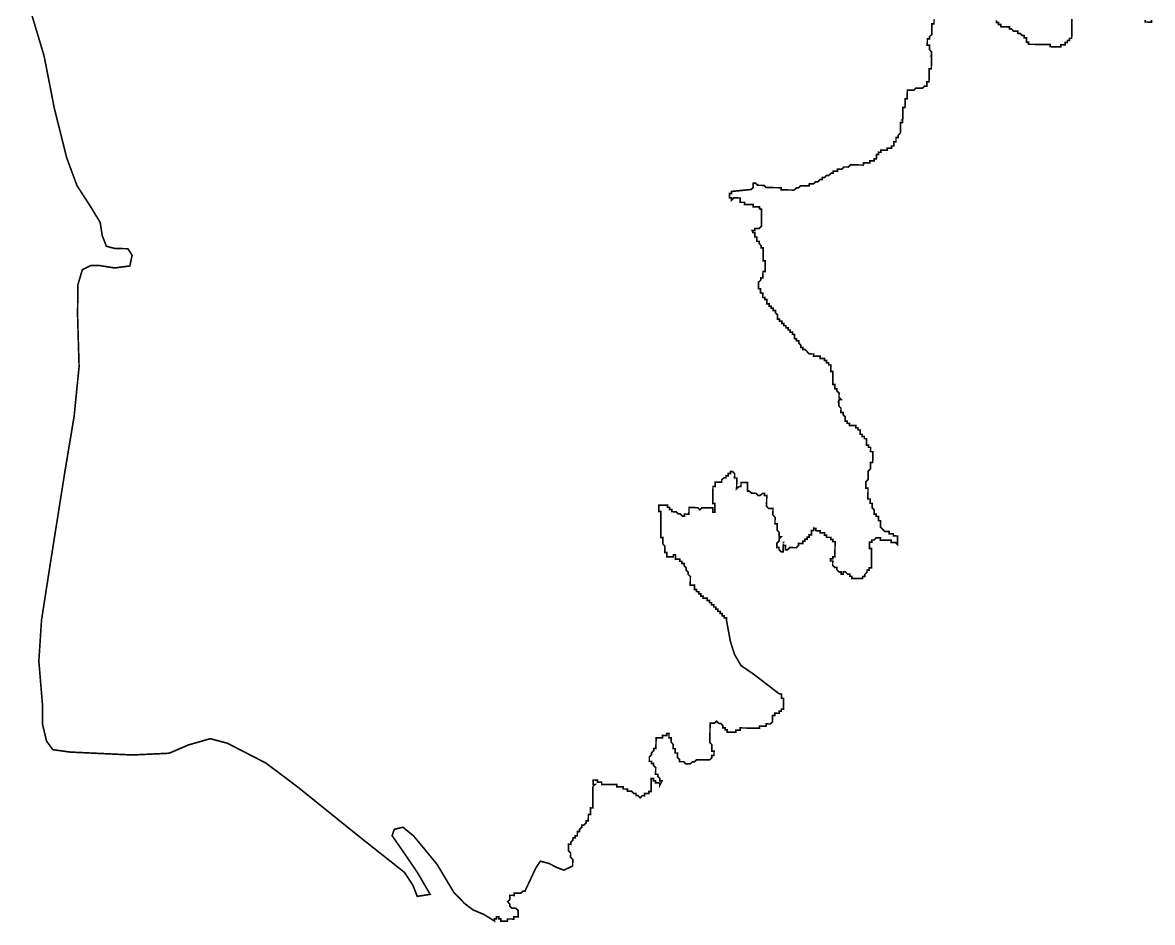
# Model space of a CAD drawing. Header units: metres. Extents: x 257673 to 289848, y 2129691 to 2228029.
# Drawn here: x 261921 to 264007, y 2168630 to 2170291 of the extents above; entities that cross this region are included whole.
import ezdxf

# ---------------------------------------------------------------- set-up
doc = ezdxf.new("R2010")
doc.units = ezdxf.units.M
doc.header["$MEASUREMENT"] = 0
doc.layers.add('HAZARDS LINE', color=1, linetype='Continuous')

msp = doc.modelspace()

# ---------------------------------------------------------------- linework, layer by layer
at = {"layer": 'HAZARDS LINE', "lineweight": 18}
for points in [[(261922.1, 2170357.3, 2.98, 2.98, 0), (261960.3, 2170229.6, 2.98, 2.98, 0), (261979, 2170133.9, 2.98, 2.98, 0), (262001.8, 2170042.2, 2.98, 2.98, 0), (262021, 2169990.2, 2.98, 2.98, 0), (262044.4, 2169954.2, 2.98, 2.98, 0), (262063.9, 2169922.1, 2.98, 2.98, 0), (262067.6, 2169898.2, 2.98, 2.98, 0), (262075.3, 2169878.2, 2.98, 2.98, 0), (262091.2, 2169874, 2.98, 2.98, 0), (262115, 2169873.7, 2.98, 2.98, 0), (262122.8, 2169861.7, 2.98, 2.98, 0), (262118.6, 2169841.9, 2.98, 2.98, 0), (262090.7, 2169838.2, 2.98, 2.98, 0), (262062.9, 2169842.6, 2.98, 2.98, 0), (262047, 2169842.8, 2.98, 2.98, 0), (262031, 2169835, 2.98, 2.98, 0), (262022.7, 2169807.3, 2.98, 2.98, 0), (262022.1, 2169751.6, 2.98, 2.98, 0), (262024.9, 2169656.1, 2.98, 2.98, 0), (262015.8, 2169564.7, 2.98, 2.98, 0), (261998.6, 2169461.5, 2.98, 2.98, 0), (261972.8, 2169298.8, 2.98, 2.98, 0), (261955.5, 2169187.6, 2.98, 2.98, 0), (261950.6, 2169112.1, 2.98, 2.98, 0), (261957.6, 2169028.5, 2.98, 2.98, 0), (261957.2, 2168996.7, 2.98, 2.98, 0), (261964.7, 2168964.8, 2.98, 2.98, 0), (261976.5, 2168948.8, 2.98, 2.98, 0), (262008.2, 2168944.4, 2.98, 2.98, 0), (262123.5, 2168939, 2.98, 2.98, 0), (262191.1, 2168942.2, 2.98, 2.98, 0), (262227.1, 2168957.6, 2.98, 2.98, 0), (262267, 2168969.1, 2.98, 2.98, 0), (262298.7, 2168960.7, 2.98, 2.98, 0), (262369.8, 2168924.1, 2.98, 2.98, 0), (262428.9, 2168879.6, 2.98, 2.98, 0), (262539.2, 2168790.7, 2.98, 2.98, 0), (262625.8, 2168722.1, 2.98, 2.98, 0), (262641.5, 2168698, 2.98, 2.98, 0), (262649.2, 2168678, 2.98, 2.98, 0), (262673.1, 2168681.7, 2.98, 2.98, 0), (262649.7, 2168721.8, 2.98, 2.98, 0), (262622.4, 2168761.9, 2.98, 2.98, 0), (262602.8, 2168790, 2.98, 2.98, 0), (262606.9, 2168801.8, 2.98, 2.98, 0), (262622.9, 2168805.6, 2.98, 2.98, 0), (262642.6, 2168789.5, 2.98, 2.98, 0), (262685.7, 2168737.3, 2.98, 2.98, 0), (262716.9, 2168685.2, 2.98, 2.98, 0), (262736.5, 2168665, 2.98, 2.98, 0), (262752.3, 2168652.9, 2.98, 2.98, 0), (262772, 2168644.7, 2.98, 2.98, 0), (262791.8, 2168632.5, 2.98, 2.98, 0), (262791.8, 2168636.5, 2.98, 2.98, 0), (262795.8, 2168636.5, 2.98, 2.98, 0), (262795.8, 2168640.5, 2.98, 2.98, 0), (262799.8, 2168640.4, 2.98, 2.98, 0), (262799.8, 2168636.4, 2.98, 2.98, 0), (262803.7, 2168636.4, 2.98, 2.98, 0), (262803.7, 2168632.4, 2.98, 2.98, 0), (262815.6, 2168632.3, 2.98, 2.98, 0), (262815.7, 2168636.2, 2.98, 2.98, 0), (262827.6, 2168636.1, 2.98, 2.98, 0), (262827.6, 2168640.1, 2.98, 2.98, 0), (262835.6, 2168640, 2.98, 2.98, 0), (262835.7, 2168651.9, 2.98, 2.98, 0), (262831.8, 2168655.9, 2.98, 2.98, 0), (262823.9, 2168656, 2.98, 2.98, 0), (262819.9, 2168660, 2.98, 2.98, 0), (262820, 2168664, 2.98, 2.98, 0), (262816.1, 2168668, 2.98, 2.98, 0), (262820.1, 2168672, 2.98, 2.98, 0), (262820.2, 2168679.9, 2.98, 2.98, 0), (262828.1, 2168679.8, 2.98, 2.98, 0), (262828.2, 2168683.8, 2.98, 2.98, 0), (262840.1, 2168683.7, 2.98, 2.98, 0), (262844.1, 2168687.6, 2.98, 2.98, 0), (262848.1, 2168687.5, 2.98, 2.98, 0), (262868.5, 2168731, 2.98, 2.98, 0), (262876.6, 2168742.9, 2.98, 2.98, 0), (262892.5, 2168738.7, 2.98, 2.98, 0), (262908.3, 2168730.6, 2.98, 2.98, 0), (262920.2, 2168726.4, 2.98, 2.98, 0), (262936.2, 2168734.2, 2.98, 2.98, 0), (262936.3, 2168746.1, 2.98, 2.98, 0), (262932.4, 2168750.1, 2.98, 2.98, 0), (262932.5, 2168758.1, 2.98, 2.98, 0), (262928.6, 2168762.1, 2.98, 2.98, 0), (262928.7, 2168774.1, 2.98, 2.98, 0), (262932.7, 2168774, 2.98, 2.98, 0), (262932.7, 2168778, 2.98, 2.98, 0), (262936.7, 2168781.9, 2.98, 2.98, 0), (262936.8, 2168785.9, 2.98, 2.98, 0), (262940.8, 2168785.8, 2.98, 2.98, 0), (262940.8, 2168789.8, 2.98, 2.98, 0), (262944.8, 2168789.8, 2.98, 2.98, 0), (262944.9, 2168797.7, 2.98, 2.98, 0), (262948.9, 2168797.7, 2.98, 2.98, 0), (262948.9, 2168801.6, 2.98, 2.98, 0), (262952.9, 2168805.6, 2.98, 2.98, 0), (262953, 2168809.5, 2.98, 2.98, 0), (262957, 2168809.5, 2.98, 2.98, 0), (262961, 2168813.4, 2.98, 2.98, 0), (262961, 2168817.4, 2.98, 2.98, 0), (262965, 2168817.4, 2.98, 2.98, 0), (262965.2, 2168829.3, 2.98, 2.98, 0), (262969.1, 2168829.2, 2.98, 2.98, 0), (262969.3, 2168841.2, 2.98, 2.98, 0), (262973.3, 2168841.1, 2.98, 2.98, 0), (262973.7, 2168880.9, 2.98, 2.98, 0), (262977.8, 2168884.8, 2.98, 2.98, 0), (262973.8, 2168884.9, 2.98, 2.98, 0), (262973.9, 2168892.8, 2.98, 2.98, 0), (262981.8, 2168892.7, 2.98, 2.98, 0), (262981.8, 2168888.7, 2.98, 2.98, 0), (262989.7, 2168888.6, 2.98, 2.98, 0), (262989.7, 2168884.7, 2.98, 2.98, 0), (263017.5, 2168884.3, 2.98, 2.98, 0), (263017.5, 2168880.4, 2.98, 2.98, 0), (263029.4, 2168880.2, 2.98, 2.98, 0), (263029.4, 2168876.2, 2.98, 2.98, 0), (263037.3, 2168876.1, 2.98, 2.98, 0), (263037.3, 2168872.2, 2.98, 2.98, 0), (263045.2, 2168872.1, 2.98, 2.98, 0), (263049.1, 2168868, 2.98, 2.98, 0), (263053.1, 2168868, 2.98, 2.98, 0), (263053.1, 2168864, 2.98, 2.98, 0), (263057, 2168864, 2.98, 2.98, 0), (263061, 2168859.9, 2.98, 2.98, 0), (263065, 2168863.9, 2.98, 2.98, 0), (263069, 2168863.8, 2.98, 2.98, 0), (263069, 2168867.8, 2.98, 2.98, 0), (263077, 2168867.7, 2.98, 2.98, 0), (263077, 2168871.7, 2.98, 2.98, 0), (263081, 2168871.6, 2.98, 2.98, 0), (263081.3, 2168895.5, 2.98, 2.98, 0), (263085.3, 2168895.4, 2.98, 2.98, 0), (263085.2, 2168891.5, 2.98, 2.98, 0), (263089.2, 2168891.4, 2.98, 2.98, 0), (263089.1, 2168887.4, 2.98, 2.98, 0), (263097.1, 2168887.3, 2.98, 2.98, 0), (263097.1, 2168883.4, 2.98, 2.98, 0), (263101.1, 2168891.3, 2.98, 2.98, 0), (263097.1, 2168891.3, 2.98, 2.98, 0), (263097.2, 2168895.3, 2.98, 2.98, 0), (263093.3, 2168899.3, 2.98, 2.98, 0), (263093.3, 2168903.3, 2.98, 2.98, 0), (263089.3, 2168903.3, 2.98, 2.98, 0), (263089.5, 2168915.3, 2.98, 2.98, 0), (263085.6, 2168919.3, 2.98, 2.98, 0), (263085.6, 2168923.3, 2.98, 2.98, 0), (263081.6, 2168923.3, 2.98, 2.98, 0), (263081.7, 2168927.3, 2.98, 2.98, 0), (263077.7, 2168927.3, 2.98, 2.98, 0), (263077.8, 2168935.3, 2.98, 2.98, 0), (263081.8, 2168939.2, 2.98, 2.98, 0), (263081.9, 2168943.2, 2.98, 2.98, 0), (263085.9, 2168947.1, 2.98, 2.98, 0), (263085.9, 2168951.1, 2.98, 2.98, 0), (263089.9, 2168951.1, 2.98, 2.98, 0), (263090.2, 2168970.9, 2.98, 2.98, 0), (263102.1, 2168970.8, 2.98, 2.98, 0), (263102.1, 2168974.8, 2.98, 2.98, 0), (263110.1, 2168974.7, 2.98, 2.98, 0), (263110.1, 2168978.6, 2.98, 2.98, 0), (263114.1, 2168978.6, 2.98, 2.98, 0), (263114, 2168970.6, 2.98, 2.98, 0), (263118, 2168970.6, 2.98, 2.98, 0), (263117.9, 2168962.6, 2.98, 2.98, 0), (263121.8, 2168958.6, 2.98, 2.98, 0), (263121.7, 2168950.7, 2.98, 2.98, 0), (263125.7, 2168950.6, 2.98, 2.98, 0), (263125.6, 2168942.7, 2.98, 2.98, 0), (263129.6, 2168942.6, 2.98, 2.98, 0), (263129.5, 2168934.7, 2.98, 2.98, 0), (263133.4, 2168930.6, 2.98, 2.98, 0), (263133.4, 2168926.7, 2.98, 2.98, 0), (263141.3, 2168926.6, 2.98, 2.98, 0), (263145.2, 2168922.5, 2.98, 2.98, 0), (263153.2, 2168922.4, 2.98, 2.98, 0), (263157.2, 2168926.4, 2.98, 2.98, 0), (263161.2, 2168926.3, 2.98, 2.98, 0), (263165.2, 2168930.2, 2.98, 2.98, 0), (263189.1, 2168930, 2.98, 2.98, 0), (263193.1, 2168933.9, 2.98, 2.98, 0), (263193.2, 2168937.9, 2.98, 2.98, 0), (263197.1, 2168937.8, 2.98, 2.98, 0), (263197.2, 2168945.8, 2.98, 2.98, 0), (263193.3, 2168945.8, 2.98, 2.98, 0), (263193.4, 2168957.7, 2.98, 2.98, 0), (263189.5, 2168961.8, 2.98, 2.98, 0), (263189.9, 2168997.6, 2.98, 2.98, 0), (263197.9, 2168997.5, 2.98, 2.98, 0), (263201.9, 2169001.4, 2.98, 2.98, 0), (263205.8, 2168997.4, 2.98, 2.98, 0), (263209.8, 2168997.3, 2.98, 2.98, 0), (263213.7, 2168993.3, 2.98, 2.98, 0), (263213.7, 2168989.3, 2.98, 2.98, 0), (263217.6, 2168989.3, 2.98, 2.98, 0), (263217.6, 2168985.3, 2.98, 2.98, 0), (263221.6, 2168985.2, 2.98, 2.98, 0), (263221.5, 2168981.3, 2.98, 2.98, 0), (263237.4, 2168981.1, 2.98, 2.98, 0), (263237.5, 2168985, 2.98, 2.98, 0), (263245.4, 2168984.9, 2.98, 2.98, 0), (263245.5, 2168988.9, 2.98, 2.98, 0), (263281.3, 2168988.5, 2.98, 2.98, 0), (263281.3, 2168992.5, 2.98, 2.98, 0), (263293.2, 2168992.3, 2.98, 2.98, 0), (263293.3, 2168996.3, 2.98, 2.98, 0), (263301.2, 2168996.2, 2.98, 2.98, 0), (263305.3, 2169000.1, 2.98, 2.98, 0), (263305.4, 2169012.1, 2.98, 2.98, 0), (263309.4, 2169012, 2.98, 2.98, 0), (263309.4, 2169016, 2.98, 2.98, 0), (263317.4, 2169015.9, 2.98, 2.98, 0), (263317.4, 2169019.9, 2.98, 2.98, 0), (263321.4, 2169019.8, 2.98, 2.98, 0), (263321.5, 2169023.8, 2.98, 2.98, 0), (263325.4, 2169023.7, 2.98, 2.98, 0), (263325.7, 2169043.6, 2.98, 2.98, 0), (263321.7, 2169043.7, 2.98, 2.98, 0), (263321.8, 2169051.6, 2.98, 2.98, 0), (263317.8, 2169051.7, 2.98, 2.98, 0), (263270.5, 2169088, 2.98, 2.98, 0), (263246.9, 2169104.2, 2.98, 2.98, 0), (263235.2, 2169124.3, 2.98, 2.98, 0), (263227.5, 2169148.2, 2.98, 2.98, 0), (263220.1, 2169188.1, 2.98, 2.98, 0), (263220.1, 2169192.1, 2.98, 2.98, 0), (263216.1, 2169192.1, 2.98, 2.98, 0), (263216.2, 2169196.1, 2.98, 2.98, 0), (263212.2, 2169196.1, 2.98, 2.98, 0), (263212.3, 2169200.1, 2.98, 2.98, 0), (263208.3, 2169200.2, 2.98, 2.98, 0), (263208.3, 2169204.1, 2.98, 2.98, 0), (263204.4, 2169204.2, 2.98, 2.98, 0), (263204.4, 2169208.2, 2.98, 2.98, 0), (263200.4, 2169208.2, 2.98, 2.98, 0), (263200.5, 2169212.2, 2.98, 2.98, 0), (263196.5, 2169212.2, 2.98, 2.98, 0), (263196.6, 2169216.2, 2.98, 2.98, 0), (263192.6, 2169216.3, 2.98, 2.98, 0), (263192.6, 2169220.2, 2.98, 2.98, 0), (263188.7, 2169220.3, 2.98, 2.98, 0), (263188.7, 2169224.3, 2.98, 2.98, 0), (263184.7, 2169224.3, 2.98, 2.98, 0), (263184.8, 2169228.3, 2.98, 2.98, 0), (263176.8, 2169228.4, 2.98, 2.98, 0), (263176.9, 2169232.4, 2.98, 2.98, 0), (263172.9, 2169232.4, 2.98, 2.98, 0), (263172.9, 2169236.4, 2.98, 2.98, 0), (263169, 2169236.4, 2.98, 2.98, 0), (263169, 2169240.4, 2.98, 2.98, 0), (263165, 2169240.5, 2.98, 2.98, 0), (263165.1, 2169244.4, 2.98, 2.98, 0), (263161.1, 2169244.5, 2.98, 2.98, 0), (263161.2, 2169252.4, 2.98, 2.98, 0), (263153.3, 2169252.5, 2.98, 2.98, 0), (263153.5, 2169268.5, 2.98, 2.98, 0), (263149.5, 2169272.5, 2.98, 2.98, 0), (263149.6, 2169276.5, 2.98, 2.98, 0), (263145.6, 2169280.5, 2.98, 2.98, 0), (263145.7, 2169284.5, 2.98, 2.98, 0), (263141.8, 2169288.5, 2.98, 2.98, 0), (263141.8, 2169292.5, 2.98, 2.98, 0), (263137.8, 2169292.5, 2.98, 2.98, 0), (263137.9, 2169296.5, 2.98, 2.98, 0), (263133.9, 2169296.5, 2.98, 2.98, 0), (263134, 2169300.5, 2.98, 2.98, 0), (263126, 2169300.6, 2.98, 2.98, 0), (263126.1, 2169308.6, 2.98, 2.98, 0), (263122.1, 2169308.6, 2.98, 2.98, 0), (263122.1, 2169304.6, 2.98, 2.98, 0), (263110.2, 2169304.8, 2.98, 2.98, 0), (263110.3, 2169312.7, 2.98, 2.98, 0), (263106.3, 2169312.8, 2.98, 2.98, 0), (263106.4, 2169324.7, 2.98, 2.98, 0), (263102.5, 2169328.7, 2.98, 2.98, 0), (263102.6, 2169340.7, 2.98, 2.98, 0), (263098.7, 2169340.7, 2.98, 2.98, 0), (263099.2, 2169388.4, 2.98, 2.98, 0), (263095.3, 2169388.5, 2.98, 2.98, 0), (263095.4, 2169400.4, 2.98, 2.98, 0), (263111.3, 2169400.2, 2.98, 2.98, 0), (263111.3, 2169396.2, 2.98, 2.98, 0), (263115.2, 2169396.2, 2.98, 2.98, 0), (263115.2, 2169392.2, 2.98, 2.98, 0), (263119.2, 2169392.2, 2.98, 2.98, 0), (263119.1, 2169388.2, 2.98, 2.98, 0), (263127.1, 2169388.1, 2.98, 2.98, 0), (263131, 2169384.1, 2.98, 2.98, 0), (263135, 2169384, 2.98, 2.98, 0), (263138.9, 2169380, 2.98, 2.98, 0), (263142.9, 2169379.9, 2.98, 2.98, 0), (263142.9, 2169383.9, 2.98, 2.98, 0), (263150.9, 2169383.8, 2.98, 2.98, 0), (263151, 2169395.8, 2.98, 2.98, 0), (263166.9, 2169395.6, 2.98, 2.98, 0), (263170.9, 2169391.5, 2.98, 2.98, 0), (263174.9, 2169395.5, 2.98, 2.98, 0), (263194.8, 2169395.2, 2.98, 2.98, 0), (263194.7, 2169387.3, 2.98, 2.98, 0), (263198.6, 2169387.2, 2.98, 2.98, 0), (263198.8, 2169403.1, 2.98, 2.98, 0), (263194.9, 2169403.2, 2.98, 2.98, 0), (263195.3, 2169435, 2.98, 2.98, 0), (263199.2, 2169434.9, 2.98, 2.98, 0), (263199.3, 2169442.9, 2.98, 2.98, 0), (263211.3, 2169442.7, 2.98, 2.98, 0), (263211.3, 2169446.7, 2.98, 2.98, 0), (263215.3, 2169450.6, 2.98, 2.98, 0), (263219.3, 2169450.6, 2.98, 2.98, 0), (263219.4, 2169454.6, 2.98, 2.98, 0), (263223.3, 2169454.5, 2.98, 2.98, 0), (263223.4, 2169458.5, 2.98, 2.98, 0), (263227.4, 2169458.5, 2.98, 2.98, 0), (263227.4, 2169462.4, 2.98, 2.98, 0), (263231.4, 2169462.4, 2.98, 2.98, 0), (263235.3, 2169458.4, 2.98, 2.98, 0), (263235.2, 2169450.4, 2.98, 2.98, 0), (263239.2, 2169450.4, 2.98, 2.98, 0), (263238.9, 2169430.5, 2.98, 2.98, 0), (263243, 2169434.4, 2.98, 2.98, 0), (263246.9, 2169434.4, 2.98, 2.98, 0), (263247, 2169442.3, 2.98, 2.98, 0), (263259, 2169442.2, 2.98, 2.98, 0), (263258.8, 2169426.3, 2.98, 2.98, 0), (263262.7, 2169426.2, 2.98, 2.98, 0), (263266.7, 2169422.2, 2.98, 2.98, 0), (263274.6, 2169422.1, 2.98, 2.98, 0), (263278.6, 2169418.1, 2.98, 2.98, 0), (263282.5, 2169418, 2.98, 2.98, 0), (263286.6, 2169421.9, 2.98, 2.98, 0), (263290.5, 2169421.9, 2.98, 2.98, 0), (263290.5, 2169417.9, 2.98, 2.98, 0), (263294.5, 2169417.9, 2.98, 2.98, 0), (263294.2, 2169398, 2.98, 2.98, 0), (263298.1, 2169394, 2.98, 2.98, 0), (263306.1, 2169393.9, 2.98, 2.98, 0), (263305.9, 2169381.9, 2.98, 2.98, 0), (263309.9, 2169377.9, 2.98, 2.98, 0), (263309.7, 2169366, 2.98, 2.98, 0), (263313.7, 2169365.9, 2.98, 2.98, 0), (263313.6, 2169354, 2.98, 2.98, 0), (263317.5, 2169350, 2.98, 2.98, 0), (263317.4, 2169342, 2.98, 2.98, 0), (263321.4, 2169342, 2.98, 2.98, 0), (263317.3, 2169338, 2.98, 2.98, 0), (263317.3, 2169334.1, 2.98, 2.98, 0), (263313.3, 2169330.1, 2.98, 2.98, 0), (263313.2, 2169322.2, 2.98, 2.98, 0), (263317.1, 2169322.1, 2.98, 2.98, 0), (263317.1, 2169318.2, 2.98, 2.98, 0), (263321, 2169314.1, 2.98, 2.98, 0), (263325, 2169314.1, 2.98, 2.98, 0), (263325.1, 2169326, 2.98, 2.98, 0), (263329.1, 2169326, 2.98, 2.98, 0), (263329, 2169318, 2.98, 2.98, 0), (263333, 2169318, 2.98, 2.98, 0), (263337, 2169321.9, 2.98, 2.98, 0), (263349, 2169321.7, 2.98, 2.98, 0), (263353, 2169325.7, 2.98, 2.98, 0), (263353, 2169329.6, 2.98, 2.98, 0), (263361, 2169329.6, 2.98, 2.98, 0), (263361, 2169333.5, 2.98, 2.98, 0), (263365, 2169333.5, 2.98, 2.98, 0), (263365.1, 2169337.5, 2.98, 2.98, 0), (263369, 2169337.4, 2.98, 2.98, 0), (263369.1, 2169341.4, 2.98, 2.98, 0), (263373.1, 2169341.3, 2.98, 2.98, 0), (263373.1, 2169345.3, 2.98, 2.98, 0), (263377.1, 2169345.3, 2.98, 2.98, 0), (263377.2, 2169353.2, 2.98, 2.98, 0), (263381.2, 2169353.2, 2.98, 2.98, 0), (263381.2, 2169357.1, 2.98, 2.98, 0), (263385.2, 2169357.1, 2.98, 2.98, 0), (263385.1, 2169353.1, 2.98, 2.98, 0), (263393.1, 2169353, 2.98, 2.98, 0), (263393, 2169349, 2.98, 2.98, 0), (263401, 2169348.9, 2.98, 2.98, 0), (263400.9, 2169345, 2.98, 2.98, 0), (263404.9, 2169344.9, 2.98, 2.98, 0), (263404.9, 2169340.9, 2.98, 2.98, 0), (263412.8, 2169340.8, 2.98, 2.98, 0), (263412.8, 2169336.9, 2.98, 2.98, 0), (263416.7, 2169336.8, 2.98, 2.98, 0), (263416.7, 2169332.8, 2.98, 2.98, 0), (263420.7, 2169332.8, 2.98, 2.98, 0), (263420.3, 2169305, 2.98, 2.98, 0), (263416.4, 2169305, 2.98, 2.98, 0), (263416.3, 2169301, 2.98, 2.98, 0), (263412.3, 2169301.1, 2.98, 2.98, 0), (263412.3, 2169297.1, 2.98, 2.98, 0), (263416.3, 2169297.1, 2.98, 2.98, 0), (263416.2, 2169289.1, 2.98, 2.98, 0), (263420.1, 2169285.1, 2.98, 2.98, 0), (263424.1, 2169285, 2.98, 2.98, 0), (263424, 2169281.1, 2.98, 2.98, 0), (263427.9, 2169277, 2.98, 2.98, 0), (263431.9, 2169277, 2.98, 2.98, 0), (263431.9, 2169273, 2.98, 2.98, 0), (263435.8, 2169273, 2.98, 2.98, 0), (263435.9, 2169276.9, 2.98, 2.98, 0), (263439.9, 2169276.9, 2.98, 2.98, 0), (263443.8, 2169272.9, 2.98, 2.98, 0), (263447.8, 2169272.8, 2.98, 2.98, 0), (263447.7, 2169268.8, 2.98, 2.98, 0), (263451.7, 2169268.8, 2.98, 2.98, 0), (263451.6, 2169264.8, 2.98, 2.98, 0), (263471.5, 2169264.6, 2.98, 2.98, 0), (263471.6, 2169268.5, 2.98, 2.98, 0), (263475.6, 2169268.5, 2.98, 2.98, 0), (263475.6, 2169272.5, 2.98, 2.98, 0), (263479.6, 2169276.4, 2.98, 2.98, 0), (263479.7, 2169280.4, 2.98, 2.98, 0), (263483.7, 2169280.3, 2.98, 2.98, 0), (263483.7, 2169284.3, 2.98, 2.98, 0), (263487.7, 2169284.3, 2.98, 2.98, 0), (263488.1, 2169320, 2.98, 2.98, 0), (263484.1, 2169320.1, 2.98, 2.98, 0), (263484.3, 2169332, 2.98, 2.98, 0), (263488.3, 2169332, 2.98, 2.98, 0), (263488.3, 2169335.9, 2.98, 2.98, 0), (263492.3, 2169335.9, 2.98, 2.98, 0), (263496.3, 2169339.8, 2.98, 2.98, 0), (263504.3, 2169339.7, 2.98, 2.98, 0), (263504.2, 2169335.8, 2.98, 2.98, 0), (263524.1, 2169335.5, 2.98, 2.98, 0), (263524, 2169331.5, 2.98, 2.98, 0), (263532, 2169331.4, 2.98, 2.98, 0), (263535.9, 2169327.4, 2.98, 2.98, 0), (263536.1, 2169343.3, 2.98, 2.98, 0), (263528.2, 2169343.4, 2.98, 2.98, 0), (263528.2, 2169347.4, 2.98, 2.98, 0), (263520.3, 2169347.5, 2.98, 2.98, 0), (263520.3, 2169351.5, 2.98, 2.98, 0), (263512.4, 2169351.6, 2.98, 2.98, 0), (263504.5, 2169359.6, 2.98, 2.98, 0), (263504.6, 2169371.5, 2.98, 2.98, 0), (263500.7, 2169371.6, 2.98, 2.98, 0), (263500.8, 2169379.5, 2.98, 2.98, 0), (263496.8, 2169379.6, 2.98, 2.98, 0), (263496.8, 2169383.6, 2.98, 2.98, 0), (263492.9, 2169383.6, 2.98, 2.98, 0), (263493, 2169391.6, 2.98, 2.98, 0), (263489, 2169395.6, 2.98, 2.98, 0), (263489.1, 2169403.6, 2.98, 2.98, 0), (263485.2, 2169403.6, 2.98, 2.98, 0), (263485.3, 2169411.6, 2.98, 2.98, 0), (263481.3, 2169411.6, 2.98, 2.98, 0), (263481.5, 2169431.5, 2.98, 2.98, 0), (263477.5, 2169431.5, 2.98, 2.98, 0), (263477.7, 2169443.5, 2.98, 2.98, 0), (263481.7, 2169447.4, 2.98, 2.98, 0), (263481.9, 2169463.3, 2.98, 2.98, 0), (263485.9, 2169467.2, 2.98, 2.98, 0), (263486.1, 2169479.2, 2.98, 2.98, 0), (263490.1, 2169479.1, 2.98, 2.98, 0), (263490.3, 2169499, 2.98, 2.98, 0), (263486.3, 2169499, 2.98, 2.98, 0), (263486.4, 2169507, 2.98, 2.98, 0), (263482.4, 2169507, 2.98, 2.98, 0), (263482.5, 2169511, 2.98, 2.98, 0), (263478.5, 2169511.1, 2.98, 2.98, 0), (263478.7, 2169523, 2.98, 2.98, 0), (263474.7, 2169523, 2.98, 2.98, 0), (263474.7, 2169527, 2.98, 2.98, 0), (263470.8, 2169527.1, 2.98, 2.98, 0), (263470.8, 2169531, 2.98, 2.98, 0), (263466.8, 2169531.1, 2.98, 2.98, 0), (263466.9, 2169539, 2.98, 2.98, 0), (263463, 2169539.1, 2.98, 2.98, 0), (263463, 2169543.1, 2.98, 2.98, 0), (263459, 2169543.1, 2.98, 2.98, 0), (263459.1, 2169547.1, 2.98, 2.98, 0), (263447.1, 2169547.2, 2.98, 2.98, 0), (263447.2, 2169551.2, 2.98, 2.98, 0), (263443.2, 2169551.3, 2.98, 2.98, 0), (263443.3, 2169555.2, 2.98, 2.98, 0), (263439.3, 2169555.3, 2.98, 2.98, 0), (263439.4, 2169563.2, 2.98, 2.98, 0), (263435.5, 2169567.3, 2.98, 2.98, 0), (263435.5, 2169571.2, 2.98, 2.98, 0), (263431.5, 2169571.3, 2.98, 2.98, 0), (263431.6, 2169579.3, 2.98, 2.98, 0), (263427.7, 2169583.3, 2.98, 2.98, 0), (263427.8, 2169591.2, 2.98, 2.98, 0), (263427.9, 2169595.2, 2.98, 2.98, 0), (263431.8, 2169595.2, 2.98, 2.98, 0), (263427.9, 2169599.2, 2.98, 2.98, 0), (263428, 2169607.1, 2.98, 2.98, 0), (263424.1, 2169611.2, 2.98, 2.98, 0), (263424.1, 2169615.1, 2.98, 2.98, 0), (263420.1, 2169615.2, 2.98, 2.98, 0), (263420.2, 2169623.1, 2.98, 2.98, 0), (263416.3, 2169623.2, 2.98, 2.98, 0), (263416.6, 2169647, 2.98, 2.98, 0), (263412.6, 2169647.1, 2.98, 2.98, 0), (263412.7, 2169659, 2.98, 2.98, 0), (263408.8, 2169659.1, 2.98, 2.98, 0), (263408.8, 2169663.1, 2.98, 2.98, 0), (263404.8, 2169663.1, 2.98, 2.98, 0), (263404.9, 2169667.1, 2.98, 2.98, 0), (263400.9, 2169667.1, 2.98, 2.98, 0), (263400.9, 2169671.1, 2.98, 2.98, 0), (263393, 2169671.2, 2.98, 2.98, 0), (263393, 2169675.2, 2.98, 2.98, 0), (263381.1, 2169675.3, 2.98, 2.98, 0), (263381.2, 2169679.3, 2.98, 2.98, 0), (263373.2, 2169679.4, 2.98, 2.98, 0), (263369.3, 2169683.4, 2.98, 2.98, 0), (263365.4, 2169687.4, 2.98, 2.98, 0), (263361.4, 2169687.5, 2.98, 2.98, 0), (263361.4, 2169691.5, 2.98, 2.98, 0), (263357.5, 2169691.5, 2.98, 2.98, 0), (263357.5, 2169695.5, 2.98, 2.98, 0), (263353.6, 2169699.5, 2.98, 2.98, 0), (263353.6, 2169703.5, 2.98, 2.98, 0), (263349.6, 2169703.5, 2.98, 2.98, 0), (263349.7, 2169707.5, 2.98, 2.98, 0), (263345.7, 2169707.6, 2.98, 2.98, 0), (263345.8, 2169715.5, 2.98, 2.98, 0), (263341.8, 2169715.6, 2.98, 2.98, 0), (263341.9, 2169719.5, 2.98, 2.98, 0), (263337.9, 2169719.6, 2.98, 2.98, 0), (263338, 2169723.6, 2.98, 2.98, 0), (263334, 2169723.6, 2.98, 2.98, 0), (263334, 2169727.6, 2.98, 2.98, 0), (263330.1, 2169727.6, 2.98, 2.98, 0), (263330.1, 2169731.6, 2.98, 2.98, 0), (263326.1, 2169731.7, 2.98, 2.98, 0), (263326.2, 2169735.7, 2.98, 2.98, 0), (263322.2, 2169735.7, 2.98, 2.98, 0), (263322.3, 2169739.7, 2.98, 2.98, 0), (263318.3, 2169739.7, 2.98, 2.98, 0), (263318.3, 2169743.7, 2.98, 2.98, 0), (263314.3, 2169743.7, 2.98, 2.98, 0), (263314.4, 2169751.7, 2.98, 2.98, 0), (263310.5, 2169755.7, 2.98, 2.98, 0), (263310.6, 2169759.7, 2.98, 2.98, 0), (263306.6, 2169759.8, 2.98, 2.98, 0), (263306.6, 2169763.7, 2.98, 2.98, 0), (263302.7, 2169763.8, 2.98, 2.98, 0), (263302.7, 2169767.8, 2.98, 2.98, 0), (263298.7, 2169767.8, 2.98, 2.98, 0), (263298.8, 2169771.8, 2.98, 2.98, 0), (263294.8, 2169771.8, 2.98, 2.98, 0), (263294.9, 2169779.8, 2.98, 2.98, 0), (263290.9, 2169779.8, 2.98, 2.98, 0), (263291, 2169783.8, 2.98, 2.98, 0), (263287, 2169783.9, 2.98, 2.98, 0), (263287.1, 2169791.8, 2.98, 2.98, 0), (263283.1, 2169791.9, 2.98, 2.98, 0), (263283.2, 2169799.8, 2.98, 2.98, 0), (263279.2, 2169799.9, 2.98, 2.98, 0), (263279.4, 2169811.8, 2.98, 2.98, 0), (263283.4, 2169815.7, 2.98, 2.98, 0), (263283.5, 2169819.7, 2.98, 2.98, 0), (263287.4, 2169819.6, 2.98, 2.98, 0), (263287.6, 2169831.6, 2.98, 2.98, 0), (263291.6, 2169831.5, 2.98, 2.98, 0), (263291.8, 2169851.4, 2.98, 2.98, 0), (263287.8, 2169851.5, 2.98, 2.98, 0), (263288.1, 2169875.3, 2.98, 2.98, 0), (263284.1, 2169875.4, 2.98, 2.98, 0), (263284.2, 2169879.3, 2.98, 2.98, 0), (263280.3, 2169883.4, 2.98, 2.98, 0), (263280.3, 2169887.3, 2.98, 2.98, 0), (263276.3, 2169887.4, 2.98, 2.98, 0), (263276.4, 2169895.3, 2.98, 2.98, 0), (263272.5, 2169895.4, 2.98, 2.98, 0), (263272.6, 2169903.3, 2.98, 2.98, 0), (263268.6, 2169903.4, 2.98, 2.98, 0), (263268.6, 2169907.4, 2.98, 2.98, 0), (263272.6, 2169907.3, 2.98, 2.98, 0), (263272.7, 2169911.3, 2.98, 2.98, 0), (263280.6, 2169911.2, 2.98, 2.98, 0), (263284.6, 2169915.1, 2.98, 2.98, 0), (263285, 2169946.9, 2.98, 2.98, 0), (263281, 2169947, 2.98, 2.98, 0), (263281.1, 2169951, 2.98, 2.98, 0), (263269.2, 2169951.1, 2.98, 2.98, 0), (263269.2, 2169955.1, 2.98, 2.98, 0), (263253.3, 2169955.3, 2.98, 2.98, 0), (263253.4, 2169959.3, 2.98, 2.98, 0), (263245.4, 2169959.4, 2.98, 2.98, 0), (263245.5, 2169967.3, 2.98, 2.98, 0), (263233.6, 2169967.5, 2.98, 2.98, 0), (263229.5, 2169963.5, 2.98, 2.98, 0), (263229.6, 2169967.5, 2.98, 2.98, 0), (263225.6, 2169967.6, 2.98, 2.98, 0), (263225.7, 2169975.5, 2.98, 2.98, 0), (263229.7, 2169975.5, 2.98, 2.98, 0), (263229.7, 2169979.4, 2.98, 2.98, 0), (263265.6, 2169983, 2.98, 2.98, 0), (263269.6, 2169986.9, 2.98, 2.98, 0), (263269.7, 2169994.9, 2.98, 2.98, 0), (263273.7, 2169994.8, 2.98, 2.98, 0), (263277.6, 2169990.8, 2.98, 2.98, 0), (263289.5, 2169990.6, 2.98, 2.98, 0), (263293.5, 2169986.6, 2.98, 2.98, 0), (263321.3, 2169986.3, 2.98, 2.98, 0), (263321.2, 2169982.3, 2.98, 2.98, 0), (263345.1, 2169982, 2.98, 2.98, 0), (263349.1, 2169985.9, 2.98, 2.98, 0), (263353.1, 2169985.9, 2.98, 2.98, 0), (263357.1, 2169989.8, 2.98, 2.98, 0), (263373, 2169989.6, 2.98, 2.98, 0), (263373.1, 2169993.6, 2.98, 2.98, 0), (263381, 2169993.5, 2.98, 2.98, 0), (263385, 2169997.4, 2.98, 2.98, 0), (263389, 2169997.4, 2.98, 2.98, 0), (263393.1, 2170001.3, 2.98, 2.98, 0), (263397, 2170001.3, 2.98, 2.98, 0), (263397.1, 2170005.2, 2.98, 2.98, 0), (263401.1, 2170005.2, 2.98, 2.98, 0), (263405.1, 2170009.1, 2.98, 2.98, 0), (263409.1, 2170009.1, 2.98, 2.98, 0), (263413.1, 2170013, 2.98, 2.98, 0), (263417.1, 2170012.9, 2.98, 2.98, 0), (263417.1, 2170016.9, 2.98, 2.98, 0), (263425.1, 2170016.8, 2.98, 2.98, 0), (263425.1, 2170020.8, 2.98, 2.98, 0), (263433.1, 2170020.7, 2.98, 2.98, 0), (263437.1, 2170024.6, 2.98, 2.98, 0), (263445, 2170024.5, 2.98, 2.98, 0), (263449.1, 2170028.5, 2.98, 2.98, 0), (263472.9, 2170028.2, 2.98, 2.98, 0), (263473, 2170032.1, 2.98, 2.98, 0), (263484.9, 2170032, 2.98, 2.98, 0), (263484.9, 2170036, 2.98, 2.98, 0), (263492.9, 2170035.9, 2.98, 2.98, 0), (263492.9, 2170039.9, 2.98, 2.98, 0), (263496.9, 2170039.8, 2.98, 2.98, 0), (263497, 2170047.8, 2.98, 2.98, 0), (263501, 2170047.7, 2.98, 2.98, 0), (263501, 2170051.7, 2.98, 2.98, 0), (263505, 2170051.6, 2.98, 2.98, 0), (263505.1, 2170055.6, 2.98, 2.98, 0), (263517, 2170055.5, 2.98, 2.98, 0), (263517, 2170059.4, 2.98, 2.98, 0), (263525, 2170059.3, 2.98, 2.98, 0), (263525, 2170063.3, 2.98, 2.98, 0), (263529, 2170063.3, 2.98, 2.98, 0), (263529.1, 2170071.2, 2.98, 2.98, 0), (263533.1, 2170071.2, 2.98, 2.98, 0), (263533.2, 2170079.1, 2.98, 2.98, 0), (263537.2, 2170079.1, 2.98, 2.98, 0), (263537.2, 2170083.1, 2.98, 2.98, 0), (263541.2, 2170087, 2.98, 2.98, 0), (263541.5, 2170106.9, 2.98, 2.98, 0), (263545.4, 2170106.8, 2.98, 2.98, 0), (263545.5, 2170110.8, 2.98, 2.98, 0), (263545.8, 2170134.7, 2.98, 2.98, 0), (263549.8, 2170134.6, 2.98, 2.98, 0), (263550, 2170150.5, 2.98, 2.98, 0), (263553.9, 2170150.5, 2.98, 2.98, 0), (263554.1, 2170166.4, 2.98, 2.98, 0), (263566.1, 2170166.2, 2.98, 2.98, 0), (263570.1, 2170170.2, 2.98, 2.98, 0), (263582, 2170170, 2.98, 2.98, 0), (263586, 2170173.9, 2.98, 2.98, 0), (263590, 2170173.9, 2.98, 2.98, 0), (263590.1, 2170181.8, 2.98, 2.98, 0), (263594.1, 2170181.8, 2.98, 2.98, 0), (263594.4, 2170205.7, 2.98, 2.98, 0), (263598.4, 2170205.6, 2.98, 2.98, 0), (263598.6, 2170229.5, 2.98, 2.98, 0), (263598.7, 2170237.4, 2.98, 2.98, 0), (263594.8, 2170241.4, 2.98, 2.98, 0), (263594.9, 2170249.4, 2.98, 2.98, 0), (263590.9, 2170249.4, 2.98, 2.98, 0), (263591.1, 2170261.4, 2.98, 2.98, 0), (263595.1, 2170261.3, 2.98, 2.98, 0), (263595.1, 2170265.3, 2.98, 2.98, 0), (263599.1, 2170269.2, 2.98, 2.98, 0), (263599.4, 2170289.1, 2.98, 2.98, 0), (263603.3, 2170289.1, 2.98, 2.98, 0), (263603.4, 2170297, 2.98, 2.98, 0)], [(263718.7, 2170295.6, 2.98, 2.98, 0), (263718.7, 2170291.6, 2.98, 2.98, 0), (263722.7, 2170291.6, 2.98, 2.98, 0), (263722.6, 2170287.6, 2.98, 2.98, 0), (263726.6, 2170287.6, 2.98, 2.98, 0), (263726.6, 2170283.6, 2.98, 2.98, 0), (263742.5, 2170283.4, 2.98, 2.98, 0), (263742.4, 2170279.4, 2.98, 2.98, 0), (263746.4, 2170279.4, 2.98, 2.98, 0), (263750.3, 2170275.3, 2.98, 2.98, 0), (263758.3, 2170275.2, 2.98, 2.98, 0), (263758.2, 2170271.3, 2.98, 2.98, 0), (263762.2, 2170271.2, 2.98, 2.98, 0), (263766.1, 2170267.2, 2.98, 2.98, 0), (263770.1, 2170267.1, 2.98, 2.98, 0), (263770, 2170263.2, 2.98, 2.98, 0), (263774, 2170263.1, 2.98, 2.98, 0), (263773.9, 2170255.2, 2.98, 2.98, 0), (263777.9, 2170255.1, 2.98, 2.98, 0), (263777.9, 2170251.1, 2.98, 2.98, 0), (263817.6, 2170250.7, 2.98, 2.98, 0), (263817.6, 2170246.7, 2.98, 2.98, 0), (263837.4, 2170246.4, 2.98, 2.98, 0), (263837.5, 2170250.4, 2.98, 2.98, 0), (263845.4, 2170250.3, 2.98, 2.98, 0), (263845.5, 2170254.3, 2.98, 2.98, 0), (263849.5, 2170254.2, 2.98, 2.98, 0), (263849.5, 2170258.2, 2.98, 2.98, 0), (263853.5, 2170258.2, 2.98, 2.98, 0), (263853.5, 2170262.1, 2.98, 2.98, 0), (263857.5, 2170262.1, 2.98, 2.98, 0), (263858, 2170297.9, 2.98, 2.98, 0)], [(263993.1, 2170296.2, 2.98, 2.98, 0), (263993.1, 2170292.3, 2.98, 2.98, 0), (264005, 2170292.1, 2.98, 2.98, 0), (264005.1, 2170296.1, 2.98, 2.98, 0)]]:
    msp.add_lwpolyline(points, format="xyseb", dxfattribs=at)
at = {"layer": 'HAZARDS LINE', "lineweight": 18, "const_width": 2.98}
for points in [[(263594.7, 2170229.5), (263598.6, 2170229.5)], [(263541.5, 2170110.9), (263545.5, 2170110.8)], [(263264.7, 2169907.4), (263268.6, 2169907.4)], [(263423.8, 2169591.3), (263427.8, 2169591.2)], [(263381.2, 2169361.1), (263381.2, 2169357.1)], [(263325.2, 2169334), (263325.2, 2169330)], [(263325.2, 2169330), (263325.1, 2169326)]]:
    msp.add_lwpolyline(points, close=True, dxfattribs=at)

doc.saveas('drawing.dxf')
